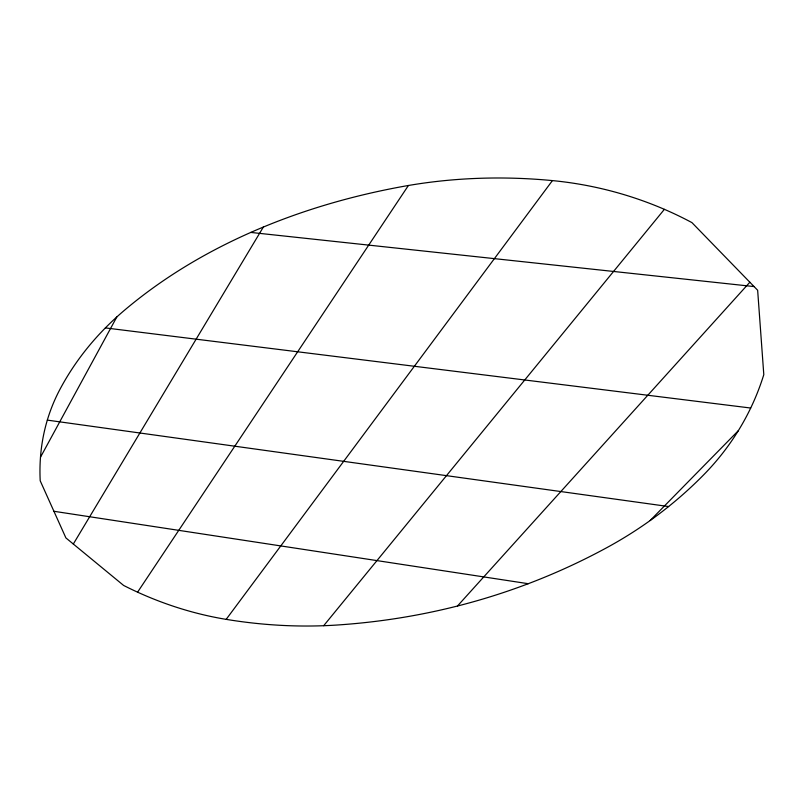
<?xml version="1.0" encoding="UTF-8"?>
<svg xmlns="http://www.w3.org/2000/svg" width="804" height="804" viewBox="0 0 804 804"><rect width="100%" height="100%" fill="white"/><g stroke="black" fill="none" stroke-linecap="round" stroke-linejoin="round"><path stroke-width="1.21" d="M40.491 457.195L116.821 316.967M73.315 544.027L263.35 227.05M137.584 592.166L408.412 185.493M226.175 619.361L552.418 180.598A305.51 249.15 13.4 0 1 691.942 222.618L757.649 290.254L763.8 374.634A319.982 279.209 21.2 0 1 703.209 475.305A521.113 458.25 39 0 1 606.045 548.077A925.816 769.951 62.9 0 1 337.941 624.969A503.987 420.924 39.6 0 1 226.175 619.361A293.289 230.607 31.3 0 1 123.635 585.453L65.898 537.916L40.21 480.802A294.726 223.231 23.5 0 1 60.129 389.015A435.406 326.675 17.7 0 1 124.158 310.525A653.26 464.36 11.7 0 1 403.035 186.438A453.275 347.78 13.7 0 1 552.418 180.598M323.68 625.713L664.385 209.331M457.466 606.025L749.861 282.234M650.134 520.55L738.303 430.713M250.788 232.426L754.072 286.576M105.384 327.911L750.695 408.03M47.325 420.12L668.596 506.55M53.918 511.284L528.258 583.704"/></g></svg>
